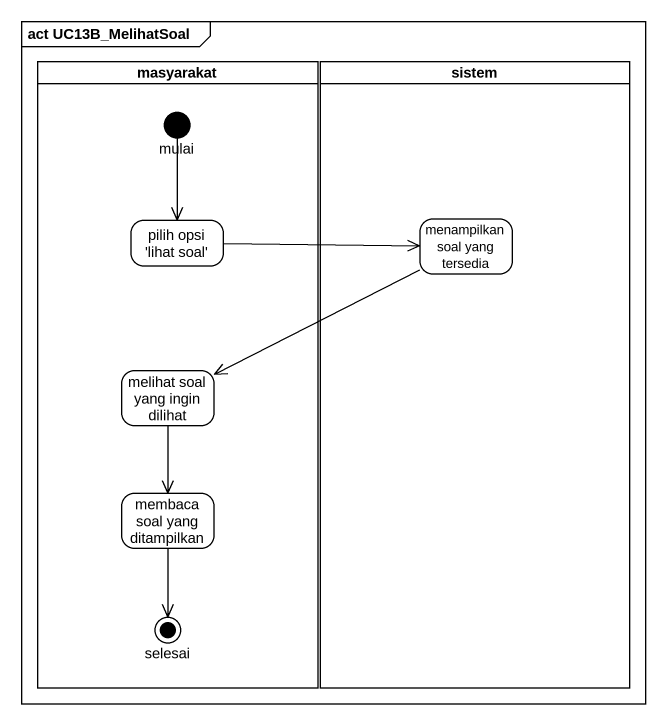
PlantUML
@startuml
mainframe act UC13B_MelihatSoal
hide empty description
state masyarakat <<partition>> {
  state mulai <<start>>
  state "pilih opsi 'lihat soal'" as pilih_opsi_lihat_soal
  state "melihat soal yang ingin dilihat" as melihat_soal_yang_ingin
  state "membaca soal yang ditampilkan" as membaca_soal_yang
  state selesai <<end>>
}
state sistem <<partition>> {
  state "menampilkan soal yang tersedia" as menampilkan_soal_yang
}
mulai --> pilih_opsi_lihat_soal
pilih_opsi_lihat_soal -right-> menampilkan_soal_yang
menampilkan_soal_yang -left-> melihat_soal_yang_ingin
melihat_soal_yang_ingin --> membaca_soal_yang
membaca_soal_yang --> selesai
@enduml
